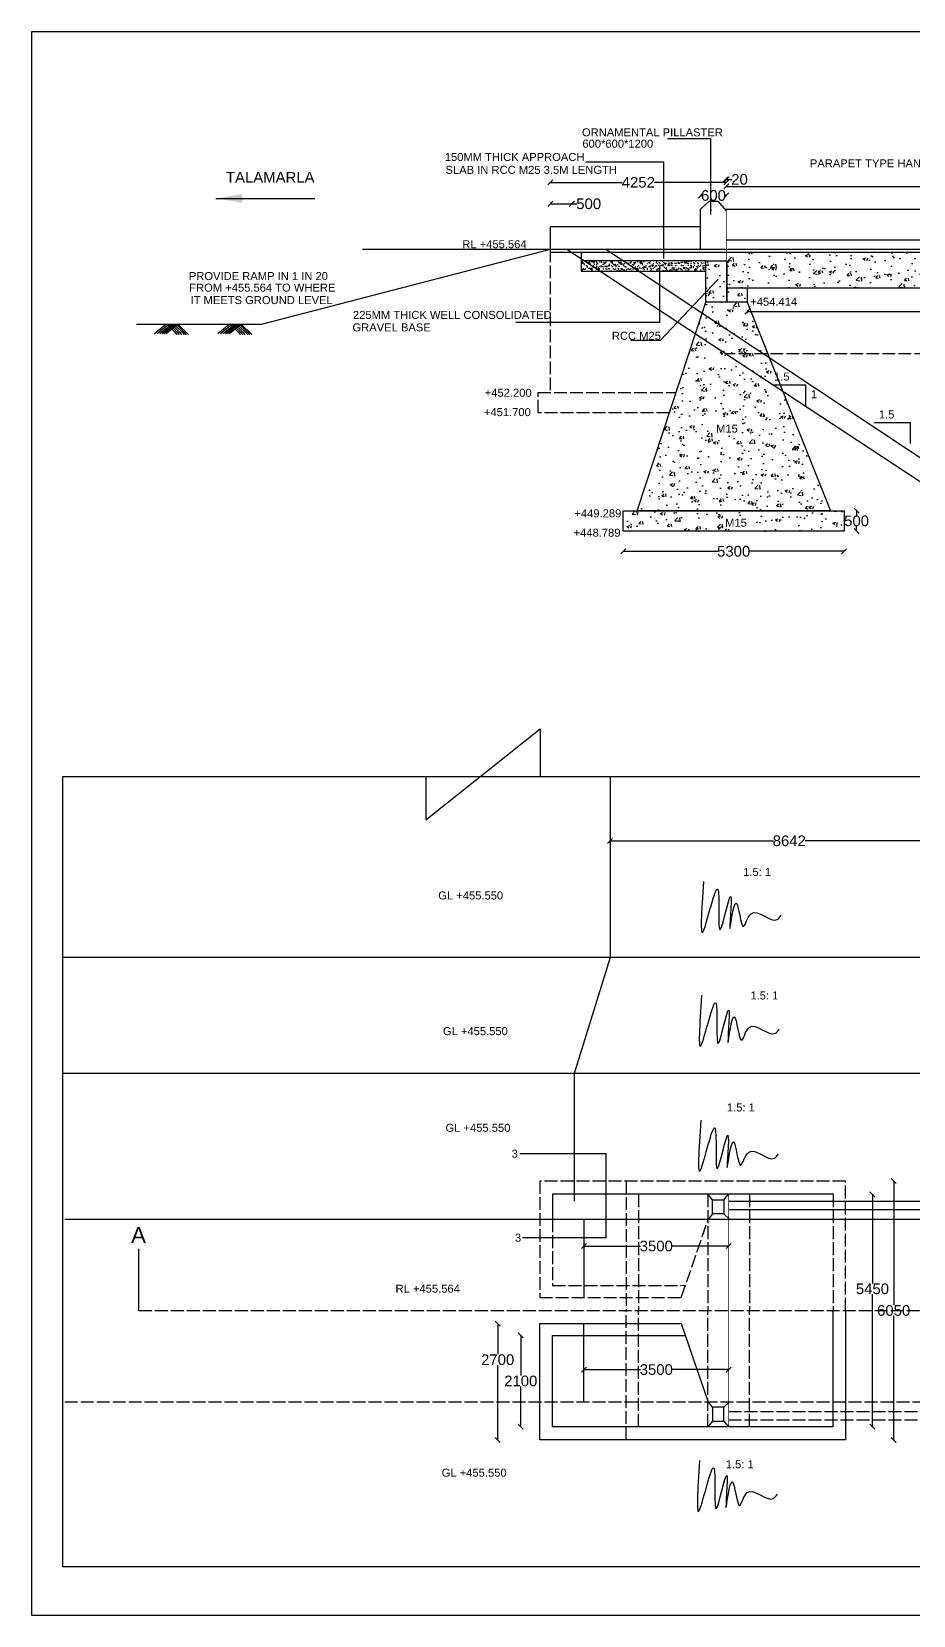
# Model space of a CAD drawing. Header units: millimetres. Extents: x 5124 to 3515835, y 2311 to 45956080.
# Drawn here: x 3463908 to 3480441, y 45926392 to 45956080 of the extents above; entities that cross this region are included whole.
import ezdxf

# ---------------------------------------------------------------- set-up
doc = ezdxf.new("R2010")
doc.units = ezdxf.units.MM
doc.header["$MEASUREMENT"] = 0
doc.linetypes.add('ACAD_ISO02W100', pattern=[15, 12, -3])
for name, color, linetype in [('DIMENSION', 7, 'Continuous'), ('DRAWING', 7, 'Continuous'), ('TEXT', 7, 'Continuous')]:
    doc.layers.add(name, color=color, linetype=linetype)
doc.styles.get("Standard").update_dxf_attribs({"font": 'arial.ttf', "height": 200})
doc.dimstyles.get("Standard").update_dxf_attribs({"dimtxt": 200, "dimasz": 110, "dimexe": 0.18, "dimexo": 0.0625, "dimgap": 0.09, "dimtad": 0, "dimtih": 1, "dimtoh": 1, "dimdec": 0, "dimzin": 0, "dimdsep": 46, "dimtxsty": 'Standard', "dimblk": 'OBLIQUE', "dimcen": 0.09, "dimse1": 1, "dimse2": 1, "dimadec": 0, "dimazin": 0, "dimtfac": 1, "dimtdec": 0, "dimtofl": 0, "dimtmove": 0, "dimatfit": 3, "dimfxl": 1, "dimtolj": 1, "dimtzin": 0, "dimarcsym": 0})

# ---------------------------------------------------------------- blocks, each defined once
blk = doc.blocks.new('_Oblique')
at = {"color": 0, "linetype": 'ByBlock', "lineweight": -2}
blk.add_line((-0.5, -0.5), (0.5, 0.5), dxfattribs=at)
blk = doc.blocks.new('*D30')
at = {"layer": 'Defpoints', "color": 0, "transparency": 16777216}
for p in [(3474037, 45952852), (3473632, 45952423), (3474037, 45952423)]:
    blk.add_point(p, dxfattribs=at)
at = {"layer": 'DIMENSION', "color": 0, "lineweight": -2, "transparency": 16777216}
for p, q in [((3473632, 45952852), (3474037, 45952852)), ((3474037, 45952852), (3474132, 45952852))]:
    blk.add_line(p, q, dxfattribs=at)
at = {"layer": 'DIMENSION', "color": 0, "lineweight": -2, "transparency": 16777216, "xscale": 95, "yscale": 95, "zscale": 95, "rotation": 180}
blk.add_blockref('_Oblique', (3473632, 45952852), dxfattribs=at)
at = {"layer": 'DIMENSION', "color": 0, "lineweight": -2, "transparency": 16777216, "xscale": 95, "yscale": 95, "zscale": 95}
blk.add_blockref('_Oblique', (3474037, 45952852), dxfattribs=at)
at = {"layer": 'DIMENSION', "color": 0, "transparency": 16777216, "insert": (3474353, 45952852), "char_height": 200, "attachment_point": 5}
blk.add_mtext('\\A1;500', dxfattribs=at)
blk = doc.blocks.new('*D31')
at = {"layer": 'Defpoints', "color": 0, "transparency": 16777216}
for p in [(3476934, 45953254), (3473632, 45952852), (3476934, 45952724)]:
    blk.add_point(p, dxfattribs=at)
at = {"layer": 'DIMENSION', "color": 0, "lineweight": -2, "transparency": 16777216}
for p, q in [((3473632, 45953254), (3474981, 45953254)), ((3476934, 45953254), (3475584, 45953254))]:
    blk.add_line(p, q, dxfattribs=at)
at = {"layer": 'DIMENSION', "color": 0, "lineweight": -2, "transparency": 16777216, "xscale": 95, "yscale": 95, "zscale": 95, "rotation": 180}
blk.add_blockref('_Oblique', (3473632, 45953254), dxfattribs=at)
at = {"layer": 'DIMENSION', "color": 0, "lineweight": -2, "transparency": 16777216, "xscale": 95, "yscale": 95, "zscale": 95}
blk.add_blockref('_Oblique', (3476934, 45953254), dxfattribs=at)
at = {"layer": 'DIMENSION', "color": 0, "transparency": 16777216, "insert": (3475283, 45953254), "char_height": 200, "attachment_point": 5}
blk.add_mtext('\\A1;4252', dxfattribs=at)
blk = doc.blocks.new('*D32')
at = {"layer": 'Defpoints', "color": 0, "transparency": 16777216}
for p in [(3476934, 45953008), (3476452, 45952752), (3476934, 45952724)]:
    blk.add_point(p, dxfattribs=at)
at = {"layer": 'DIMENSION', "color": 0, "lineweight": -2, "transparency": 16777216}
for p, q in [((3476452, 45953008), (3476472, 45953008)), ((3476934, 45953008), (3476914, 45953008))]:
    blk.add_line(p, q, dxfattribs=at)
at = {"layer": 'DIMENSION', "color": 0, "lineweight": -2, "transparency": 16777216, "xscale": 95, "yscale": 95, "zscale": 95, "rotation": 180}
blk.add_blockref('_Oblique', (3476452, 45953008), dxfattribs=at)
at = {"layer": 'DIMENSION', "color": 0, "lineweight": -2, "transparency": 16777216, "xscale": 95, "yscale": 95, "zscale": 95}
blk.add_blockref('_Oblique', (3476934, 45953008), dxfattribs=at)
at = {"layer": 'DIMENSION', "color": 0, "transparency": 16777216, "insert": (3476693, 45953008), "char_height": 200, "attachment_point": 5}
blk.add_mtext('\\A1;600', dxfattribs=at)
blk = doc.blocks.new('*D33')
at = {"layer": 'Defpoints', "color": 0, "transparency": 16777216}
for p in [(3476941, 45953310), (3476922, 45952648), (3476941, 45952648)]:
    blk.add_point(p, dxfattribs=at)
at = {"layer": 'DIMENSION', "color": 0, "lineweight": -2, "transparency": 16777216}
for p, q in [((3476922, 45953310), (3476941, 45953310)), ((3476941, 45953310), (3477036, 45953310))]:
    blk.add_line(p, q, dxfattribs=at)
at = {"layer": 'DIMENSION', "color": 0, "lineweight": -2, "transparency": 16777216, "xscale": 95, "yscale": 95, "zscale": 95, "rotation": 180}
blk.add_blockref('_Oblique', (3476922, 45953310), dxfattribs=at)
at = {"layer": 'DIMENSION', "color": 0, "lineweight": -2, "transparency": 16777216, "xscale": 95, "yscale": 95, "zscale": 95}
blk.add_blockref('_Oblique', (3476941, 45953310), dxfattribs=at)
at = {"layer": 'DIMENSION', "color": 0, "transparency": 16777216, "insert": (3477181, 45953310), "char_height": 200, "attachment_point": 5}
blk.add_mtext('\\A1;20', dxfattribs=at)
blk = doc.blocks.new('*D34')
at = {"layer": 'Defpoints', "color": 0, "transparency": 16777216}
for p in [(3476934, 45953008), (3485500, 45953178), (3485500, 45952857)]:
    blk.add_point(p, dxfattribs=at)
at = {"layer": 'DIMENSION', "color": 0, "lineweight": -2, "transparency": 16777216}
for p, q in [((3476934, 45953178), (3480850, 45953178)), ((3485500, 45953178), (3481583, 45953178))]:
    blk.add_line(p, q, dxfattribs=at)
at = {"layer": 'DIMENSION', "color": 0, "lineweight": -2, "transparency": 16777216, "xscale": 95, "yscale": 95, "zscale": 95, "rotation": 180}
blk.add_blockref('_Oblique', (3476934, 45953178), dxfattribs=at)
at = {"layer": 'DIMENSION', "color": 0, "lineweight": -2, "transparency": 16777216, "xscale": 95, "yscale": 95, "zscale": 95}
blk.add_blockref('_Oblique', (3485500, 45953178), dxfattribs=at)
at = {"layer": 'DIMENSION', "color": 0, "transparency": 16777216, "insert": (3481217, 45953178), "char_height": 200, "attachment_point": 5}
blk.add_mtext('\\A1;10980', dxfattribs=at)
blk = doc.blocks.new('*D35')
at = {"layer": 'Defpoints', "color": 0, "transparency": 16777216}
for p in [(3477328, 45951009), (3485116, 45951009), (3485116, 45950834)]:
    blk.add_point(p, dxfattribs=at)
at = {"layer": 'DIMENSION', "color": 0, "lineweight": -2, "transparency": 16777216}
for p, q in [((3477328, 45950834), (3480855, 45950834)), ((3485116, 45950834), (3481589, 45950834))]:
    blk.add_line(p, q, dxfattribs=at)
at = {"layer": 'DIMENSION', "color": 0, "lineweight": -2, "transparency": 16777216, "xscale": 95, "yscale": 95, "zscale": 95, "rotation": 180}
blk.add_blockref('_Oblique', (3477328, 45950834), dxfattribs=at)
at = {"layer": 'DIMENSION', "color": 0, "lineweight": -2, "transparency": 16777216, "xscale": 95, "yscale": 95, "zscale": 95}
blk.add_blockref('_Oblique', (3485116, 45950834), dxfattribs=at)
at = {"layer": 'DIMENSION', "color": 0, "transparency": 16777216, "insert": (3481222, 45950834), "char_height": 200, "attachment_point": 5}
blk.add_mtext('\\A1;10000', dxfattribs=at)
blk = doc.blocks.new('*D36')
at = {"layer": 'Defpoints', "color": 0, "transparency": 16777216}
for p in [(3479142, 45947098), (3479142, 45946716), (3479377, 45946716)]:
    blk.add_point(p, dxfattribs=at)
at = {"layer": 'DIMENSION', "color": 0, "lineweight": -2, "transparency": 16777216}
for p, q in [((3479377, 45947098), (3479377, 45947010)), ((3479377, 45946716), (3479377, 45946805))]:
    blk.add_line(p, q, dxfattribs=at)
at = {"layer": 'DIMENSION', "color": 0, "lineweight": -2, "transparency": 16777216, "xscale": 95, "yscale": 95, "zscale": 95}
for p, rotation in [((3479377, 45947098), 90), ((3479377, 45946716), 270)]:
    blk.add_blockref('_Oblique', p, dxfattribs=dict(at, rotation=rotation))
at = {"layer": 'DIMENSION', "color": 0, "transparency": 16777216, "insert": (3479377, 45946908), "char_height": 200, "attachment_point": 5}
blk.add_mtext('\\A1;500', dxfattribs=at)
blk = doc.blocks.new('*D37')
at = {"layer": 'Defpoints', "color": 0, "transparency": 16777216}
for p in [(3475001, 45946716), (3479142, 45946716), (3479142, 45946338)]:
    blk.add_point(p, dxfattribs=at)
at = {"layer": 'DIMENSION', "color": 0, "lineweight": -2, "transparency": 16777216}
for p, q in [((3475001, 45946338), (3476773, 45946338)), ((3479142, 45946338), (3477370, 45946338))]:
    blk.add_line(p, q, dxfattribs=at)
at = {"layer": 'DIMENSION', "color": 0, "lineweight": -2, "transparency": 16777216, "xscale": 95, "yscale": 95, "zscale": 95, "rotation": 180}
blk.add_blockref('_Oblique', (3475001, 45946338), dxfattribs=at)
at = {"layer": 'DIMENSION', "color": 0, "lineweight": -2, "transparency": 16777216, "xscale": 95, "yscale": 95, "zscale": 95}
blk.add_blockref('_Oblique', (3479142, 45946338), dxfattribs=at)
at = {"layer": 'DIMENSION', "color": 0, "transparency": 16777216, "insert": (3477071, 45946338), "char_height": 200, "attachment_point": 5}
blk.add_mtext('\\A1;5300', dxfattribs=at)
blk = doc.blocks.new('*D54')
at = {"layer": 'Defpoints', "color": 0, "transparency": 16777216}
for p in [(3474753, 45940877), (3481475, 45940910), (3481475, 45940877)]:
    blk.add_point(p, dxfattribs=at)
at = {"layer": 'DIMENSION', "color": 0, "lineweight": -2, "transparency": 16777216}
for p, q in [((3474753, 45940910), (3477816, 45940910)), ((3481475, 45940910), (3478412, 45940910))]:
    blk.add_line(p, q, dxfattribs=at)
at = {"layer": 'DIMENSION', "color": 0, "lineweight": -2, "transparency": 16777216, "xscale": 95, "yscale": 95, "zscale": 95, "rotation": 180}
blk.add_blockref('_Oblique', (3474753, 45940910), dxfattribs=at)
at = {"layer": 'DIMENSION', "color": 0, "lineweight": -2, "transparency": 16777216, "xscale": 95, "yscale": 95, "zscale": 95}
blk.add_blockref('_Oblique', (3481475, 45940910), dxfattribs=at)
at = {"layer": 'DIMENSION', "color": 0, "transparency": 16777216, "insert": (3478114, 45940910), "char_height": 200, "attachment_point": 5}
blk.add_mtext('\\A1;8642', dxfattribs=at)
blk = doc.blocks.new('*D55')
at = {"layer": 'Defpoints', "color": 0, "transparency": 16777216}
for p in [(3474264, 45933314), (3476976, 45933314), (3476976, 45933314)]:
    blk.add_point(p, dxfattribs=at)
at = {"layer": 'DIMENSION', "color": 0, "lineweight": -2, "transparency": 16777216}
for p, q in [((3474264, 45933314), (3475322, 45933314)), ((3476976, 45933314), (3475919, 45933314))]:
    blk.add_line(p, q, dxfattribs=at)
at = {"layer": 'DIMENSION', "color": 0, "lineweight": -2, "transparency": 16777216, "xscale": 95, "yscale": 95, "zscale": 95, "rotation": 180}
blk.add_blockref('_Oblique', (3474264, 45933314), dxfattribs=at)
at = {"layer": 'DIMENSION', "color": 0, "lineweight": -2, "transparency": 16777216, "xscale": 95, "yscale": 95, "zscale": 95}
blk.add_blockref('_Oblique', (3476976, 45933314), dxfattribs=at)
at = {"layer": 'DIMENSION', "color": 0, "transparency": 16777216, "insert": (3475620, 45933314), "char_height": 200, "attachment_point": 5}
blk.add_mtext('\\A1;3500', dxfattribs=at)
blk = doc.blocks.new('*D56')
at = {"layer": 'Defpoints', "color": 0, "transparency": 16777216}
for p in [(3473676, 45931640), (3473079, 45929928), (3473676, 45929928)]:
    blk.add_point(p, dxfattribs=at)
at = {"layer": 'DIMENSION', "color": 0, "lineweight": -2, "transparency": 16777216}
for p, q in [((3473079, 45931640), (3473079, 45930886)), ((3473079, 45929928), (3473079, 45930682))]:
    blk.add_line(p, q, dxfattribs=at)
at = {"layer": 'DIMENSION', "color": 0, "lineweight": -2, "transparency": 16777216, "xscale": 95, "yscale": 95, "zscale": 95}
for p, rotation in [((3473079, 45931640), 90), ((3473079, 45929928), 270)]:
    blk.add_blockref('_Oblique', p, dxfattribs=dict(at, rotation=rotation))
at = {"layer": 'DIMENSION', "color": 0, "transparency": 16777216, "insert": (3473079, 45930784), "char_height": 200, "attachment_point": 5}
blk.add_mtext('\\A1;2100', dxfattribs=at)
blk = doc.blocks.new('*D57')
at = {"layer": 'Defpoints', "color": 0, "transparency": 16777216}
for p in [(3473435, 45931861), (3472646, 45929680), (3473435, 45929680)]:
    blk.add_point(p, dxfattribs=at)
at = {"layer": 'DIMENSION', "color": 0, "lineweight": -2, "transparency": 16777216}
for p, q in [((3472646, 45931861), (3472646, 45931285)), ((3472646, 45929680), (3472646, 45931081))]:
    blk.add_line(p, q, dxfattribs=at)
at = {"layer": 'DIMENSION', "color": 0, "lineweight": -2, "transparency": 16777216, "xscale": 95, "yscale": 95, "zscale": 95}
for p, rotation in [((3472646, 45931861), 90), ((3472646, 45929680), 270)]:
    blk.add_blockref('_Oblique', p, dxfattribs=dict(at, rotation=rotation))
at = {"layer": 'DIMENSION', "color": 0, "transparency": 16777216, "insert": (3472646, 45931183), "char_height": 200, "attachment_point": 5}
blk.add_mtext('\\A1;2700', dxfattribs=at)
blk = doc.blocks.new('*D58')
at = {"layer": 'Defpoints', "color": 0, "transparency": 16777216}
for p in [(3474264, 45930998), (3476976, 45930998), (3476976, 45930998)]:
    blk.add_point(p, dxfattribs=at)
at = {"layer": 'DIMENSION', "color": 0, "lineweight": -2, "transparency": 16777216}
for p, q in [((3474264, 45930998), (3475322, 45930998)), ((3476976, 45930998), (3475919, 45930998))]:
    blk.add_line(p, q, dxfattribs=at)
at = {"layer": 'DIMENSION', "color": 0, "lineweight": -2, "transparency": 16777216, "xscale": 95, "yscale": 95, "zscale": 95, "rotation": 180}
blk.add_blockref('_Oblique', (3474264, 45930998), dxfattribs=at)
at = {"layer": 'DIMENSION', "color": 0, "lineweight": -2, "transparency": 16777216, "xscale": 95, "yscale": 95, "zscale": 95}
blk.add_blockref('_Oblique', (3476976, 45930998), dxfattribs=at)
at = {"layer": 'DIMENSION', "color": 0, "transparency": 16777216, "insert": (3475620, 45930998), "char_height": 200, "attachment_point": 5}
blk.add_mtext('\\A1;3500', dxfattribs=at)
blk = doc.blocks.new('*D59')
at = {"layer": 'Defpoints', "color": 0, "transparency": 16777216}
for p in [(3478935, 45934285), (3478935, 45929928), (3479674, 45929928)]:
    blk.add_point(p, dxfattribs=at)
at = {"layer": 'DIMENSION', "color": 0, "lineweight": -2, "transparency": 16777216}
for p, q in [((3479674, 45934285), (3479674, 45932614)), ((3479674, 45929928), (3479674, 45932410))]:
    blk.add_line(p, q, dxfattribs=at)
at = {"layer": 'DIMENSION', "color": 0, "lineweight": -2, "transparency": 16777216, "xscale": 95, "yscale": 95, "zscale": 95}
for p, rotation in [((3479674, 45934285), 90), ((3479674, 45929928), 270)]:
    blk.add_blockref('_Oblique', p, dxfattribs=dict(at, rotation=rotation))
at = {"layer": 'DIMENSION', "color": 0, "transparency": 16777216, "insert": (3479674, 45932512), "char_height": 200, "attachment_point": 5}
blk.add_mtext('\\A1;5450', dxfattribs=at)
blk = doc.blocks.new('*D60')
at = {"layer": 'Defpoints', "color": 0, "transparency": 16777216}
for p in [(3479166, 45934533), (3479166, 45929680), (3480072, 45929680)]:
    blk.add_point(p, dxfattribs=at)
at = {"layer": 'DIMENSION', "color": 0, "lineweight": -2, "transparency": 16777216}
for p, q in [((3480072, 45934533), (3480072, 45932209)), ((3480072, 45929680), (3480072, 45932004))]:
    blk.add_line(p, q, dxfattribs=at)
at = {"layer": 'DIMENSION', "color": 0, "lineweight": -2, "transparency": 16777216, "xscale": 95, "yscale": 95, "zscale": 95}
for p, rotation in [((3480072, 45934533), 90), ((3480072, 45929680), 270)]:
    blk.add_blockref('_Oblique', p, dxfattribs=dict(at, rotation=rotation))
at = {"layer": 'DIMENSION', "color": 0, "transparency": 16777216, "insert": (3480072, 45932106), "char_height": 200, "attachment_point": 5}
blk.add_mtext('\\A1;6050', dxfattribs=at)

msp = doc.modelspace()

# ---------------------------------------------------------------- hatches: boundary and pattern name
at = {"layer": 'DRAWING'}
h = msp.add_hatch(dxfattribs=at)
h.set_pattern_fill('AR-CONC', color=256, scale=75, style=0)
h.set_pattern_definition([(50, (0, 0), (537.945137, -47.0641012), [56.25, -618.75]), (355, (0, 0), (-104.0635, 564.1441), [45, -495]), (100.4514, (44.83, -3.9), (433.882036, 517.0796565), [47.8051425, -525.856584]), (46.1842, (0, 150), (800.430786, -124.139261), [84.375, -928.125]), (96.6356, (66.7, 139.66), (700.997029, 730.588403), [71.707716, -788.78475]), (351.1842, (0, 150), (700.996459, 730.58895), [67.5, -742.5]), (21, (75, 112.5), (447.680289, -301.964168), [56.25, -618.75]), (326, (75, 112.5), (182.486499, 543.862534), [45, -495]), (71.4514, (112.3, 87.34), (630.1669714, 241.8978725), [47.8051425, -525.856584]), (37.5, (0, 0), (9.1198915, 249.6703904), [0, -489, 0, -502.5, 0, -496.875]), (7.5, (0, 0), (197.3021531, 295.8087839), [0, -286.5, 0, -477.75, 0, -189.375]), (327.5, (-167.25, 0), (400.3668271, -16.9161538), [0, -187.5, 0, -585, 0, -776.25]), (317.5, (-242.25, 0), (437.389627, 75.0787367), [0, -243.75, 0, -388.5, 0, -551.25])])
h.paths.add_polyline_path([(3485500, 45951940), (3476933.5, 45951940), (3476933.5, 45951781), (3476942.5, 45951781), (3476942.5, 45951274), (3485116.5, 45951274), (3485500, 45951274)])
h.paths.add_polyline_path([(3477327.5, 45951274), (3476942.5, 45951274), (3476942.5, 45951009), (3477327.5, 45951009)])
h.paths.add_polyline_path([(3476933.5, 45951781), (3476546.5, 45951781), (3476546.5, 45951009), (3476933.5, 45951009)])
h.paths.add_polyline_path([(3477327.5, 45951009), (3476546.5, 45951009), (3476477.8, 45950800), (3477626.1, 45950039), (3477715.1, 45950039)])
h.paths.add_polyline_path([(3476477.8, 45950800), (3476350.9, 45950413.6), (3476920.7, 45950039.2), (3477626.1, 45950039)])
h.paths.add_polyline_path([(3477747.1, 45949958.8), (3477626.1, 45950039), (3476920.7, 45950039.2), (3477800.6, 45949461), (3477946, 45949461)], flags=17)
h.paths.add_polyline_path([(3477997.8, 45949331.5), (3476350.9, 45950413.6), (3475261.5, 45947098.5), (3478890, 45947098.5)])
h.paths.add_polyline_path([(3477000.3, 45948653, -1), (3476726.4, 45948653, -1)], flags=16)
h.paths.add_polyline_path([(3479141.5, 45947098.5), (3475001, 45947098.5), (3475001, 45946716.5), (3479141.5, 45946716.5)])
h.paths.add_polyline_path([(3476894.9, 45946889, -1), (3477168.8, 45946889, -1.000001)], flags=16)
h.paths.add_polyline_path([(3476704.3, 45948750.4), (3477163, 45948750.4), (3477163, 45948522.2), (3476704.3, 45948522.2)], flags=24)
h.paths.add_polyline_path([(3476872.8, 45946986.4), (3477331.5, 45946986.4), (3477331.5, 45946758.2), (3476872.8, 45946758.2)], flags=24)
h = msp.add_hatch(dxfattribs=at)
h.set_pattern_fill('AR-SAND', color=256, scale=45, style=0)
h.set_pattern_definition([(37.5, (0, 0), (-2.83470111, 86.70706961), [0, -68.4, 0, -76.5, 0, -73.125]), (7.5, (0, 0), (79.63995174, 126.99657294), [0, -36.9, 0, -61.65, 0, -23.625]), (327.5, (-55.35, 0), (140.13638378, 0.25465741), [0, -22.5, 0, -81, 0, -105.75]), (317.5, (-55.35, 0), (135.2756972, 39.49540042), [0, -11.25, 0, -53.1, 0, -60.75])])
h.paths.add_polyline_path([(3474997.4, 45951781), (3474269.8, 45951781), (3474562, 45951589), (3475287.1, 45951589)])
h.paths.add_polyline_path([(3476546.5, 45951781), (3474997.4, 45951781), (3475287.1, 45951589), (3476546.5, 45951589)])
h.paths.add_polyline_path([(3474269.8, 45951781), (3474213, 45951781), (3474213, 45951589), (3474562, 45951589)])

# ---------------------------------------------------------------- linework, layer by layer
at = {"layer": 'Defpoints'}
msp.add_lwpolyline([(3473060.8, 45935049.3), (3474673.8, 45935049.3), (3474673.8, 45933466.8), (3473108.8, 45933466.8)], dxfattribs=at)
at = {"layer": 'DIMENSION'}
for points in [[(3471299.5, 45942111.5), (3471299.5, 45941305), (3473441, 45943011), (3473441, 45942111.5)], [(3485540.5, 45942111.5), (3464485.5, 45942111.5), (3464485.5, 45927309.5), (3485540.5, 45927309.5)], [(3474753, 45942111.5), (3474753, 45938724.5), (3474078.5, 45936550), (3474078.5, 45934155)], [(3481475, 45938724.5), (3464485.5, 45938724.5)], [(3480800.5, 45936550), (3464485.5, 45936550)], [(3478935, 45934285), (3473675.5, 45934285), (3473675.5, 45933816.5)], [(3476671.5, 45934179.5), (3476585.5, 45934285)], [(3476885, 45934179.5), (3476976, 45934285)], [(3476976, 45934155), (3485540.5, 45934155)], [(3476976, 45933998.5), (3485540.5, 45933998.5)], [(3464526.5, 45933816.5), (3485540.5, 45933816.5)], [(3474264.5, 45933816.5), (3474264.5, 45932352)], [(3476671.5, 45933919), (3476590, 45933806)], [(3476885, 45933919), (3476993, 45933816.5)], [(3465918.5, 45932106.5), (3465918.5, 45933264.5)], [(3479165.5, 45932106.5), (3479165.5, 45929680), (3473435, 45929680), (3473435, 45931861), (3476089.5, 45931861), (3476590, 45930407)], [(3478935, 45929928), (3478935, 45932106.5)], [(3473675.5, 45930396.5), (3473675.5, 45931640), (3476167.4, 45931634.8)], [(3474264.5, 45930396.5), (3474264.5, 45931861)], [(3478935, 45929928), (3473675.5, 45929928), (3473675.5, 45930396.5)], [(3476671.5, 45930294), (3476590, 45930407)], [(3476885, 45930294), (3476993, 45930396.5)], [(3476671.5, 45930033.5), (3476585.5, 45929928)], [(3476885, 45930033.5), (3476976, 45929928)]]:
    msp.add_lwpolyline(points, dxfattribs=at)
at = {"layer": 'DIMENSION', "const_width": 10}
for points in [[(3476976, 45934290.5), (3476976, 45932106.5)], [(3476976, 45929922.5), (3476976, 45932106.5)]]:
    msp.add_lwpolyline(points, dxfattribs=at)
at = {"layer": 'DIMENSION'}
for points in [[(3476671.5, 45934179.5), (3476885, 45934179.5), (3476885, 45933919), (3476671.5, 45933919)], [(3476671.5, 45930033.5), (3476885, 45930033.5), (3476885, 45930294), (3476671.5, 45930294)]]:
    msp.add_lwpolyline(points, close=True, dxfattribs=at)
for points in [[(3476506.3, 45940146.7), (3476506.3, 45939222.7), (3476772.8, 45940001.7), (3476819.3, 45939241.2), (3477015.8, 45939866.7), (3477001.8, 45939264.7), (3477118.3, 45939745.2), (3477258.3, 45939306.7), (3477398.8, 45939544.7), (3477889.3, 45939437.2), (3477963.8, 45939516.7)], [(3476469.8, 45938014.7), (3476469.8, 45937090.7), (3476736.3, 45937869.7), (3476782.8, 45937109.2), (3476979.3, 45937734.7), (3476965.3, 45937132.7), (3477081.8, 45937613.2), (3477221.8, 45937174.7), (3477362.3, 45937412.7), (3477852.8, 45937305.2), (3477927.3, 45937384.7)], [(3476455, 45935672), (3476455, 45934748), (3476721.5, 45935527), (3476768, 45934766.5), (3476964.5, 45935392), (3476950.5, 45934790), (3477067, 45935270.5), (3477207, 45934832), (3477347.5, 45935070), (3477838, 45934962.5), (3477912.5, 45935042)], [(3476432.8, 45929293.7), (3476432.8, 45928369.7), (3476699.3, 45929148.7), (3476745.8, 45928388.2), (3476942.3, 45929013.7), (3476928.3, 45928411.7), (3477044.8, 45928892.2), (3477184.8, 45928453.7), (3477325.3, 45928691.7), (3477815.8, 45928584.2), (3477890.3, 45928663.7)]]:
    msp.add_spline(points, degree=3, dxfattribs=at)
at = {"layer": 'DRAWING'}
for points in [[(3515835, 45956079.5), (3463907.5, 45956079.5), (3463907.5, 45926392), (3515835, 45926392)], [(3475001, 45947098.5), (3479141.5, 45947098.5), (3479141.5, 45946716.5), (3475001, 45946716.5)]]:
    msp.add_lwpolyline(points, close=True, dxfattribs=at)
for points in [[(3476452, 45951996.5), (3476452, 45952752.5), (3476611.5, 45952901.5), (3476777.5, 45952901.5), (3476933.5, 45952724)], [(3485500, 45952748), (3476933.5, 45952748)], [(3476452, 45952423), (3473632, 45952423), (3473632, 45951996.5)], [(3485500, 45952169), (3476933.5, 45952169)], [(3473632, 45951996.5), (3468210.5, 45950587.5), (3465873.5, 45950587.5)], [(3473632, 45951996.5), (3470112, 45951996.5)], [(3485500, 45951996.5), (3473632, 45951996.5)], [(3485500, 45951940), (3473632, 45951940)], [(3485500, 45947510), (3480770, 45947510), (3473941.8, 45951996.5)], [(3474213, 45951940), (3474213, 45951589), (3476546.5, 45951589)], [(3481442.5, 45947510), (3474672.2, 45951996.5)], [(3476546.5, 45951781), (3474213, 45951781)], [(3477329.5, 45951009), (3476546.5, 45951009), (3476546.5, 45951781), (3476942.5, 45951781), (3476942.5, 45951274)], [(3477327.5, 45951274), (3477327.5, 45951009), (3478890, 45947098.5), (3475261.5, 45947098.5), (3476546.5, 45951009)], [(3485116.5, 45951274), (3476942.5, 45951274), (3476942.5, 45951009)], [(3466423, 45950587.5), (3466213, 45950416)], [(3466472, 45950587.5), (3466262, 45950416)], [(3466523.5, 45950587.5), (3466313.5, 45950416)], [(3466565, 45950587.5), (3466355, 45950416)], [(3466604.5, 45950587.5), (3466394.5, 45950416)], [(3466642.5, 45950587.5), (3466432.5, 45950416)], [(3466447, 45950587.5), (3466638.5, 45950405), (3466598.2, 45950443.4), (3466585.4, 45950455.6)], [(3466491, 45950587.5), (3466682.5, 45950405), (3466642.2, 45950443.4), (3466629.4, 45950455.6)], [(3466535, 45950587.5), (3466726.5, 45950405), (3466686.2, 45950443.4), (3466673.4, 45950455.6)], [(3466582.5, 45950587.5), (3466774, 45950405), (3466733.7, 45950443.4), (3466720.9, 45950455.6)], [(3466621.5, 45950587.5), (3466813, 45950405), (3466772.7, 45950443.4), (3466759.9, 45950455.6)], [(3466655.5, 45950587.5), (3466847, 45950405), (3466806.7, 45950443.4), (3466793.9, 45950455.6)], [(3467609.5, 45950587.5), (3467399.5, 45950416)], [(3467658.5, 45950587.5), (3467448.5, 45950416)], [(3467710, 45950587.5), (3467500, 45950416)], [(3467751.5, 45950587.5), (3467541.5, 45950416)], [(3467791, 45950587.5), (3467581, 45950416)], [(3467829, 45950587.5), (3467619, 45950416)], [(3467633.5, 45950587.5), (3467825, 45950405), (3467784.7, 45950443.4), (3467771.9, 45950455.6)], [(3467677.5, 45950587.5), (3467869, 45950405), (3467828.7, 45950443.4), (3467815.9, 45950455.6)], [(3467721.5, 45950587.5), (3467913, 45950405), (3467872.7, 45950443.4), (3467859.9, 45950455.6)], [(3467769, 45950587.5), (3467960.5, 45950405), (3467920.2, 45950443.4), (3467907.4, 45950455.6)], [(3467808, 45950587.5), (3467999.5, 45950405), (3467959.2, 45950443.4), (3467946.4, 45950455.6)], [(3467842, 45950587.5), (3468033.5, 45950405), (3467993.2, 45950443.4), (3467980.4, 45950455.6)], [(3477800.6, 45949461), (3478415.5, 45949461), (3478418.5, 45949055.1)], [(3479707.5, 45948750), (3480380.5, 45948750), (3480380.5, 45948362)]]:
    msp.add_lwpolyline(points, dxfattribs=at)
at = {"layer": 'DRAWING', "const_width": 15}
msp.add_lwpolyline([(3476933.5, 45951009), (3476933.5, 45952724)], dxfattribs=at)
at = {"layer": 'DRAWING', "linetype": 'ACAD_ISO02W100', "ltscale": 20}
for points in [[(3473632, 45951996.5), (3473632, 45949313.5)], [(3485500, 45950037.5), (3476920.7, 45950039.2)], [(3475865, 45948935), (3473406, 45948935), (3473406, 45949313.5), (3475989.4, 45949313.5)], [(3479165.5, 45932106.5), (3479165.5, 45934533), (3473435, 45934533), (3473435, 45932352), (3476089.5, 45932352), (3476590, 45933806)], [(3475055, 45934533), (3475055, 45932106.5)], [(3475288.5, 45934285), (3475288.5, 45932106.5)], [(3476585.5, 45934285), (3476585.5, 45932106.5)], [(3477368, 45934285), (3477368, 45932106.5)], [(3478935, 45934285), (3478935, 45932106.5)], [(3473675.5, 45933816.5), (3473675.5, 45932573), (3476167.4, 45932578.2)], [(3465918.5, 45932106.5), (3505157, 45932106.5)], [(3475055, 45929680), (3475055, 45932106.5)], [(3475288.5, 45929928), (3475288.5, 45932106.5)], [(3476585.5, 45929928), (3476585.5, 45932106.5)], [(3477368, 45929928), (3477368, 45932106.5)], [(3464526.5, 45930396.5), (3485540.5, 45930396.5)], [(3476976, 45930214.5), (3485540.5, 45930214.5)], [(3476976, 45930058), (3485540.5, 45930058)]]:
    msp.add_lwpolyline(points, dxfattribs=at)

# ---------------------------------------------------------------- texts
at = {"layer": 'TEXT'}
for s, height, p in [('ORNAMENTAL PILLASTER', 150, (3474226.4, 45954117.2)), ('600*600*1200', 150, (3474234.4, 45953904.4)), ('150MM THICK APPROACH', 150, (3471654.2, 45953655.1)), ('PARAPET TYPE HAND RAILS', 150, (3478499.9, 45953536.9)), ('TALAMARLA', 200, (3467550.8, 45953249.6)), ('SLAB IN RCC M25 3.5M LENGTH', 150, (3471668.4, 45953414.2)), ('RL +455.564', 150, (3471982.6, 45952019.6)), ('PROVIDE RAMP IN 1 IN 20', 150, (3466855, 45951423)), ('FROM +455.564 TO WHERE', 150, (3466861.7, 45951206.1)), ('IT MEETS GROUND LEVEL', 150, (3466886.9, 45950972.8)), (' +454.414', 150, (3477324.1, 45950943.2)), ('GRAVEL BASE', 150, (3469923.6, 45950460.6)), ('225MM THICK WELL CONSOLIDATED', 150, (3469932.3, 45950694.8)), ('RCC M25', 150, (3474787.6, 45950304.1)), ('1.5', 150, (3477828.2, 45949540.1)), ('+452.200', 150, (3472403.3, 45949235.5)), (' 1', 150, (3478461.3, 45949209.1)), ('+451.700', 150, (3472387.6, 45948872.6)), ('1.5', 150, (3479793.2, 45948829.1)), ('+449.289', 150, (3474084.9, 45946974.5)), ('+448.789', 150, (3474069.1, 45946611.6)), ('1.5: 1', 150, (3477248.5, 45940253.3)), ('GL +455.550', 150, (3471531.6, 45939811.6)), ('1.5: 1', 150, (3477385.5, 45937936.8)), ('GL +455.550', 150, (3471619.3, 45937268.2)), ('1.5: 1', 150, (3476944.5, 45935837.2)), ('GL +455.550', 150, (3471667.3, 45935456.2)), ('3', 150, (3472907.6, 45934971.3)), ('A', 300, (3465771.6, 45933371)), ('3', 150, (3472969.2, 45933396.7)), ('RL +455.564', 150, (3470731.4, 45932440.7)), ('1.5: 1', 150, (3476922.3, 45929149.5)), ('GL +455.550', 150, (3471596.4, 45928991.2))]:
    msp.add_text(s, height=height, dxfattribs=at).set_placement(p)
at = {"layer": 'TEXT', "char_height": 150, "width": 483.458, "attachment_point": 1}
for insert in [(3476741.8, 45948712.9), (3476910.3, 45946948.9)]:
    msp.add_mtext('M15', dxfattribs=dict(at, insert=insert))

# ---------------------------------------------------------------- dimensions: what is measured, and where the dimension line sits
at = {"layer": 'DIMENSION'}
for base, p1, p2, text, picture, middle in [((3476933.5, 45953254), (3473632, 45952852.5), (3476933.5, 45952724), '4252', '*D31', (3475282.8, 45953254)), ((3476941, 45953310.5), (3476922, 45952648), (3476941, 45952647.5), '20', '*D33', (3477180.7, 45953310.5)), ((3485500, 45953178), (3476933.5, 45953007.5), (3485500, 45952857), '10980', '*D34', (3481216.8, 45953178)), ((3476933.5, 45953007.5), (3476452, 45952752.5), (3476933.5, 45952724), '600', '*D32', (3476692.8, 45953007.5)), ((3474037, 45952852.5), (3473632, 45952423), (3474037, 45952423), '500', '*D30', (3474352.7, 45952852.5)), ((3485116.5, 45950834.5), (3477327.5, 45951009), (3485116.5, 45951009), '10000', '*D35', (3481222, 45950834.5)), ((3479141.5, 45946337.5), (3475001, 45946716.5), (3479141.5, 45946716.5), '5300', '*D37', (3477071.2, 45946337.5)), ((3481475, 45940910.5), (3474753, 45940877), (3481475, 45940877), '8642', '*D54', (3478114, 45940910.5)), ((3476976, 45933313.5), (3474264.5, 45933313.5), (3476976, 45933313.5), '3500', '*D55', (3475620.2, 45933313.5)), ((3476976, 45930997.5), (3474264.5, 45930997.5), (3476976, 45930997.5), '3500', '*D58', (3475620.2, 45930997.5))]:
    dim = msp.add_linear_dim(base=base, p1=p1, p2=p2, text=text, dimstyle='Standard', override={"dimasz": 95, "dimarcsym": 1}, dxfattribs=at)
    dim.commit()
    dim.dimension.update_dxf_attribs({"geometry": picture, "text_midpoint": middle})
for base, p1, p2, text, picture, middle in [((3479377, 45946716.5), (3479141.5, 45947098.5), (3479141.5, 45946716.5), '500', '*D36', (3479377, 45946907.5)), ((3480072, 45929680), (3479165.5, 45934533), (3479165.5, 45929680), '6050', '*D60', (3480072, 45932106.5)), ((3473079.5, 45929928), (3473675.5, 45931640), (3473675.5, 45929928), '2100', '*D56', (3473079.5, 45930784))]:
    dim = msp.add_linear_dim(base=base, p1=p1, p2=p2, angle=90, text=text, dimstyle='Standard', override={"dimasz": 95, "dimarcsym": 1}, dxfattribs=at)
    dim.commit()
    dim.dimension.update_dxf_attribs({"geometry": picture, "text_midpoint": middle})
for base, p1, p2, text, picture, middle in [((3479674, 45929928), (3478935, 45934285), (3478935, 45929928), '5450', '*D59', (3479674, 45932512)), ((3472645.5, 45929680), (3473435, 45931861), (3473435, 45929680), '2700', '*D57', (3472645.5, 45931183))]:
    dim = msp.add_linear_dim(base=base, p1=p1, p2=p2, angle=90, text=text, dimstyle='Standard', override={"dimasz": 95, "dimarcsym": 1}, dxfattribs=at)
    dim.commit()
    dim.dimension.update_dxf_attribs({"geometry": picture, "text_midpoint": middle, "dimtype": 160})

# ---------------------------------------------------------------- leaders
at = {"layer": 'DRAWING'}
for points, override in [([(3476644.5, 45952653.5), (3476644.5, 45954070), (3475830, 45954070)], {"dimasz": 95, "dimgap": 0.09, "dimtad": 0, "dimarcsym": 1}), ([(3475760, 45951827), (3475760, 45953630.5), (3474300, 45953630.5)], {"dimasz": 95, "dimgap": 0.09, "dimtad": 0, "dimarcsym": 1}), ([(3467360.5, 45952954), (3469216, 45952954)], {"dimasz": 500, "dimgap": 0.09, "dimtad": 0, "dimarcsym": 1}), ([(3475678.5, 45951690.5), (3475678.5, 45950628.5), (3472988, 45950628.5)], {"dimasz": 95, "dimgap": 0.09, "dimtad": 0, "dimarcsym": 1}), ([(3476778, 45951439.5), (3475694, 45950292.5), (3475140.5, 45950292.5)], {"dimasz": 95, "dimgap": 0.09, "dimtad": 0, "dimarcsym": 1})]:
    msp.add_leader(points, dimstyle='Standard', override=override, dxfattribs=at)

doc.saveas('drawing.dxf')
